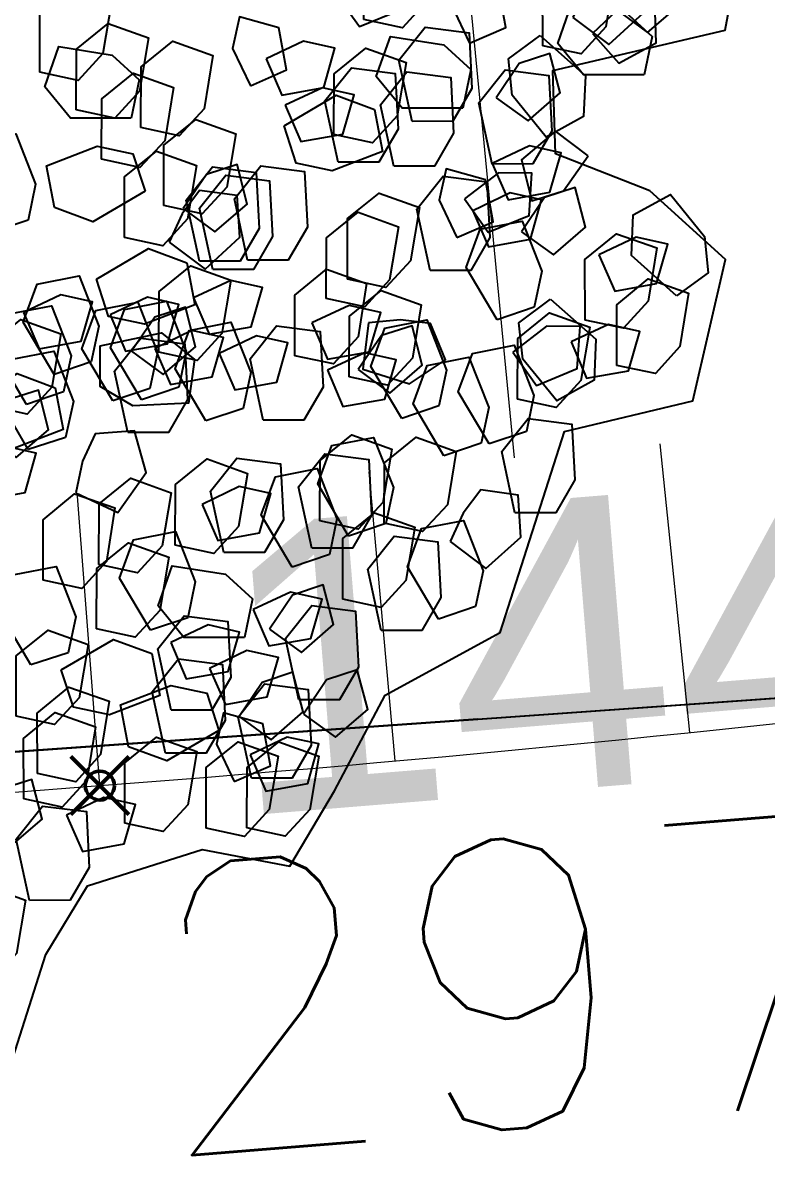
# Model space of a CAD drawing. Header units: metres. Extents: x 1851758 to 1852050, y 5187822 to 5188223.
# Drawn here: x 1851969.814 to 1851970.583, y 5187885.261 to 5187886.453 of the extents above; entities that cross this region are included whole.
import ezdxf
from ezdxf.enums import TextEntityAlignment as Align

# ---------------------------------------------------------------- set-up
doc = ezdxf.new("R2010")
doc.units = ezdxf.units.M
doc.header["$LTSCALE"] = 2.5
doc.header["$PDMODE"] = 35
doc.header["$PDSIZE"] = 0.03
doc.linetypes.add('L5', pattern=[1.15, 0.8, -0.175, 0, -0.175])
doc.layers.get('0').update_dxf_attribs({"linetype": 'CONTINUOUS', "lineweight": 30})
doc.layers.add('N', color=1, linetype='CONTINUOUS', plot=False)
doc.layers.add('PRO_PAR_CONT_DA', color=40, linetype='CONTINUOUS', plot=False)
for name, color, linetype, lineweight in [('PAR', 11, 'L5', 30), ('PRO_DEMOL_P', 7, 'CONTINUOUS', 50), ('PRO_DEMOL_TAL', 34, 'CONTINUOUS', 20), ('PRO_DEMOL_TAL_HAC', 32, 'CONTINUOUS', 15), ('PRO_PAR_SURF', 157, 'CONTINUOUS', 20), ('Z', 7, 'CONTINUOUS', 9)]:
    doc.layers.add(name, color=color, linetype=linetype, lineweight=lineweight)
doc.layers.add('PRO_VOI_VEG', color=81, linetype='CONTINUOUS')
doc.styles.add('SIMPLEX', font='SIMPLEX.SHX', dxfattribs={"oblique": 27})
doc.styles.get("Standard").update_dxf_attribs({"font": 'arial.ttf'})

# ---------------------------------------------------------------- blocks, each defined once
blk = doc.blocks.new('TCPOINT')
blk.add_point((0, 0))
at = {"layer": 'N'}
blk.add_attdef('MAT', (0.2, 0.2), '', height=0.34, dxfattribs=at)
at = {"layer": 'Z', "style": 'SIMPLEX'}
blk.add_attdef('ALT', (0.2, -0.54), '', height=0.34, dxfattribs=at)
blk = doc.blocks.new('arbuste fleurs blanches')
at = {"layer": 'PRO_VOI_VEG', "color": 66}
blk.add_lwpolyline([(-2.1508, -1.1008), (-2.0363, -1.2123), (-1.9779, -1.2264), (-1.8647, -1.3138), (-1.6081, -1.3189), (-1.4477, -1.3611), (-1.3076, -1.5669), (-1.289, -1.7508), (-1.1135, -1.7947), (-0.894, -1.8385), (-0.7021, -2.0296), (-0.2656, -2.0387), (-0.1296, -2.2747), (0.1703, -2.2565), (0.2612, -2.0659), (0.2791, -1.8569), (0.4424, -1.8024), (0.6242, -2.1204), (0.7967, -2.1022)], dxfattribs=at)
at = {"layer": 'PRO_VOI_VEG', "color": 67}
for points in [[(-0.2102, -0.7843), (-0.1252, -0.6924), (-0.041, -0.6976), (0.0001, -0.7757), (-0.0879, -0.8444), (-0.1633, -0.8507)], [(-0.565, -0.8338), (-0.4737, -0.9193), (-0.4794, -1.0035), (-0.5577, -1.0441), (-0.6259, -0.9556), (-0.6317, -0.8802)], [(-0.6824, -0.8742), (-0.7449, -0.9268), (-0.7049, -1.0053), (-0.6204, -1.0042), (-0.6253, -0.9376)], [(-0.5295, -0.956), (-0.4445, -0.8641), (-0.3603, -0.8693), (-0.3192, -0.9474), (-0.4072, -1.0161), (-0.4826, -1.0224)], [(-0.4538, -0.9932), (-0.3688, -0.9013), (-0.2847, -0.9065), (-0.2436, -0.9845), (-0.3316, -1.0533), (-0.407, -1.0596)], [(-0.2399, -1.0208), (-0.1485, -1.1064), (-0.1543, -1.1905), (-0.2326, -1.2311), (-0.3008, -1.1426), (-0.3066, -1.0672)], [(-0.4718, -1.1252), (-0.3868, -1.0333), (-0.3027, -1.0385), (-0.2616, -1.1165), (-0.3496, -1.1853), (-0.425, -1.1916)], [(-0.8682, -1.0932), (-0.7483, -1.0572), (-0.6784, -1.1045), (-0.6826, -1.1926), (-0.7934, -1.2071), (-0.8615, -1.1742)], [(-0.4526, -1.1816), (-0.3676, -1.0897), (-0.2835, -1.0949), (-0.2424, -1.1729), (-0.3304, -1.2417), (-0.4058, -1.248)], [(-0.1237, -1.1436), (-0.1558, -1.2306), (-0.0725, -1.2806), (0.0087, -1.2506), (-0.0034, -1.1732), (-0.0599, -1.1521)], [(-1.313, -1.1835), (-1.1931, -1.1475), (-1.1232, -1.1948), (-1.1275, -1.2829), (-1.2382, -1.2974), (-1.3063, -1.2645)], [(-1.2546, -1.1956), (-1.1347, -1.1596), (-1.0649, -1.2069), (-1.0691, -1.295), (-1.1798, -1.3095), (-1.248, -1.2766)], [(-0.3428, -1.1773), (-0.4053, -1.2299), (-0.3653, -1.3084), (-0.2808, -1.3072), (-0.2857, -1.2407)], [(-0.4564, -1.3218), (-0.3714, -1.2299), (-0.2873, -1.2351), (-0.2462, -1.3131), (-0.3342, -1.3819), (-0.4096, -1.3882)], [(0.2965, -1.2277), (0.234, -1.2803), (0.2739, -1.3588), (0.3585, -1.3576), (0.3536, -1.2911)], [(-0.904, -1.3353), (-0.819, -1.2434), (-0.7348, -1.2486), (-0.6937, -1.3267), (-0.7818, -1.3954), (-0.8571, -1.4017)], [(-1.32, -1.2782), (-1.3824, -1.3308), (-1.3425, -1.4093), (-1.2579, -1.4081), (-1.2629, -1.3415)], [(-0.3152, -1.3082), (-0.3777, -1.3608), (-0.3378, -1.4393), (-0.2532, -1.4381), (-0.2581, -1.3716)], [(-1.062, -1.5301), (-1.1534, -1.4445), (-1.1476, -1.3604), (-1.0693, -1.3197), (-1.0011, -1.4082), (-0.9953, -1.4837)], [(-0.624, -1.3631), (-0.6864, -1.4157), (-0.6465, -1.4942), (-0.5619, -1.493), (-0.5668, -1.4264)], [(-0.2746, -1.4597), (-0.1547, -1.4237), (-0.0849, -1.471), (-0.0891, -1.5591), (-0.1998, -1.5736), (-0.268, -1.5407)], [(-0.9445, -1.4749), (-1.007, -1.5275), (-0.967, -1.606), (-0.8824, -1.6049), (-0.8874, -1.5383)], [(-0.6951, -1.5788), (-0.6101, -1.4869), (-0.5259, -1.4922), (-0.4848, -1.5702), (-0.5729, -1.6389), (-0.6483, -1.6452)], [(-1.0227, -1.5618), (-1.0498, -1.6388), (-0.9755, -1.6862), (-0.9033, -1.6422), (-0.9413, -1.5873)], [(-0.8318, -1.5705), (-0.8588, -1.6475), (-0.7846, -1.6949), (-0.7123, -1.6509), (-0.7504, -1.5961)], [(-0.6003, -1.6724), (-0.5153, -1.5805), (-0.4311, -1.5857), (-0.39, -1.6638), (-0.478, -1.7325), (-0.5534, -1.7388)], [(-1.092, -1.6062), (-1.1544, -1.6588), (-1.1145, -1.7373), (-1.0299, -1.7361), (-1.0349, -1.6695)], [(-0.3362, -1.7084), (-0.2512, -1.6164), (-0.167, -1.6217), (-0.1259, -1.6997), (-0.214, -1.7684), (-0.2893, -1.7747)], [(-0.9797, -1.6881), (-1.0068, -1.7651), (-0.9325, -1.8125), (-0.8603, -1.7685), (-0.8983, -1.7136)], [(0.3553, -1.7063), (0.3282, -1.7833), (0.4025, -1.8307), (0.4747, -1.7867), (0.4366, -1.7318)], [(-0.385, -1.8141), (-0.3, -1.7222), (-0.2158, -1.7274), (-0.1747, -1.8054), (-0.2628, -1.8742), (-0.3381, -1.8805)], [(0.1175, -1.7267), (0.0551, -1.7793), (0.095, -1.8578), (0.1796, -1.8566), (0.1747, -1.7901)], [(0.2223, -1.7375), (0.1598, -1.7901), (0.1998, -1.8686), (0.2844, -1.8675), (0.2794, -1.8009)], [(0.4859, -1.7682), (0.6058, -1.7321), (0.6756, -1.7794), (0.6714, -1.8675), (0.5607, -1.882), (0.4925, -1.8491)], [(-0.084, -1.8391), (0.001, -1.7472), (0.0851, -1.7524), (0.1262, -1.8305), (0.0382, -1.8992), (-0.0372, -1.9055)], [(-0.7119, -1.8993), (-0.6269, -1.8073), (-0.5427, -1.8126), (-0.5016, -1.8906), (-0.5897, -1.9593), (-0.6651, -1.9656)], [(-0.335, -1.8968), (-0.25, -1.8048), (-0.1658, -1.8101), (-0.1247, -1.8881), (-0.2127, -1.9568), (-0.2881, -1.9631)], [(0.5592, -1.811), (0.5271, -1.898), (0.6104, -1.9481), (0.6916, -1.9181), (0.6795, -1.8407), (0.623, -1.8196)], [(0.1045, -1.8356), (0.0774, -1.9126), (0.1517, -1.96), (0.2239, -1.916), (0.1859, -1.8611)], [(-0.0331, -2.0139), (0.0868, -1.9779), (0.1567, -2.0251), (0.1525, -2.1132), (0.0417, -2.1277), (-0.0264, -2.0949)], [(0.1043, -2.0028), (0.0418, -2.0554), (0.0817, -2.1339), (0.1663, -2.1327), (0.1614, -2.0661)], [(-0.1038, -2.1036), (0.0161, -2.0676), (0.0859, -2.1148), (0.0817, -2.2029), (-0.029, -2.2174), (-0.0972, -2.1846)]]:
    blk.add_lwpolyline(points, close=True, dxfattribs=at)
at = {"layer": 'PRO_VOI_VEG', "color": 9}
for points in [[(0.1367, -0.7865), (0.2568, -0.7513), (0.3263, -0.799), (0.3215, -0.8871), (0.2107, -0.9009), (0.1428, -0.8676)], [(-0.5543, -0.8823), (-0.4342, -0.8471), (-0.3646, -0.8948), (-0.3694, -0.9829), (-0.4803, -0.9966), (-0.5482, -0.9633)], [(-0.3489, -0.8962), (-0.4117, -0.9484), (-0.3723, -1.0272), (-0.2877, -1.0265), (-0.2922, -0.9599)], [(0.0006, -0.9604), (0.1207, -0.9252), (0.1902, -0.9729), (0.1855, -1.061), (0.0746, -1.0747), (0.0067, -1.0414)], [(0.0868, -1.0196), (0.2069, -0.9843), (0.2764, -1.032), (0.2717, -1.1201), (0.1608, -1.1339), (0.0929, -1.1006)], [(-0.1409, -1.052), (-0.0208, -1.0167), (0.0487, -1.0644), (0.044, -1.1525), (-0.0669, -1.1663), (-0.1348, -1.133)], [(-0.3698, -1.0679), (-0.308, -1.1819), (-0.3413, -1.2627), (-0.4315, -1.2769), (-0.4695, -1.1676), (-0.4505, -1.0916)], [(-1.1537, -1.1196), (-1.0335, -1.0843), (-0.964, -1.132), (-0.9688, -1.2201), (-1.0796, -1.2339), (-1.1475, -1.2006)], [(-0.0547, -1.1111), (0.0654, -1.0759), (0.1349, -1.1236), (0.1302, -1.2117), (0.0193, -1.2254), (-0.0486, -1.1921)], [(-1.6974, -1.1461), (-1.5772, -1.1108), (-1.5077, -1.1586), (-1.5125, -1.2466), (-1.6233, -1.2604), (-1.6912, -1.2271)], [(-0.804, -1.1944), (-0.6838, -1.1592), (-0.6143, -1.2069), (-0.6191, -1.295), (-0.7299, -1.3088), (-0.7979, -1.2755)], [(-0.3477, -1.1877), (-0.2276, -1.1525), (-0.158, -1.2002), (-0.1628, -1.2882), (-0.2737, -1.302), (-0.3416, -1.2687)], [(-0.933, -1.2277), (-0.8129, -1.1925), (-0.7433, -1.2402), (-0.7481, -1.3283), (-0.859, -1.3421), (-0.9269, -1.3088)], [(-0.22, -1.2247), (-0.2828, -1.2769), (-0.2434, -1.3557), (-0.1588, -1.355), (-0.1633, -1.2884)], [(-0.7207, -1.3342), (-0.6006, -1.299), (-0.531, -1.3467), (-0.5358, -1.4348), (-0.6467, -1.4486), (-0.7146, -1.4153)], [(0.2159, -1.2929), (0.1531, -1.3451), (0.1926, -1.4239), (0.2771, -1.4232), (0.2726, -1.3566)], [(-1.3017, -1.398), (-1.1815, -1.3628), (-1.112, -1.4105), (-1.1168, -1.4986), (-1.2276, -1.5123), (-1.2955, -1.479)], [(0.1868, -1.4065), (0.3069, -1.3713), (0.3765, -1.419), (0.3717, -1.5071), (0.2608, -1.5209), (0.1929, -1.4876)], [(0.4324, -1.3982), (0.5525, -1.3629), (0.6221, -1.4106), (0.6173, -1.4987), (0.5064, -1.5125), (0.4385, -1.4792)], [(-0.1429, -1.488), (-0.0227, -1.4528), (0.0468, -1.5005), (0.042, -1.5886), (-0.0688, -1.6024), (-0.1368, -1.5691)], [(-0.1996, -1.4739), (-0.2624, -1.5261), (-0.223, -1.6048), (-0.1384, -1.6042), (-0.1429, -1.5376)], [(-0.0921, -1.5186), (0.028, -1.4833), (0.0975, -1.531), (0.0927, -1.6191), (-0.0181, -1.6329), (-0.086, -1.5996)], [(-0.8024, -1.5267), (-0.8652, -1.5789), (-0.8257, -1.6577), (-0.7412, -1.6571), (-0.7457, -1.5905)], [(-1.263, -1.5621), (-1.1429, -1.5268), (-1.0733, -1.5745), (-1.0781, -1.6626), (-1.189, -1.6764), (-1.2569, -1.6431)], [(-0.2844, -1.5796), (-0.1642, -1.5444), (-0.0947, -1.5921), (-0.0995, -1.6801), (-0.2103, -1.6939), (-0.2783, -1.6606)], [(-0.5874, -1.6064), (-0.4673, -1.5711), (-0.3977, -1.6188), (-0.4025, -1.7069), (-0.5134, -1.7207), (-0.5813, -1.6874)], [(-1.2387, -1.6427), (-1.1186, -1.6074), (-1.0491, -1.6551), (-1.0538, -1.7432), (-1.1647, -1.757), (-1.2326, -1.7237)], [(-0.7289, -1.6979), (-0.6088, -1.6627), (-0.5392, -1.7104), (-0.544, -1.7985), (-0.6549, -1.8122), (-0.7228, -1.7789)], [(-0.5541, -1.7353), (-0.4339, -1.7001), (-0.3644, -1.7478), (-0.3692, -1.8359), (-0.48, -1.8497), (-0.548, -1.8164)], [(-0.2293, -1.9267), (-0.1092, -1.8915), (-0.0397, -1.9392), (-0.0444, -2.0273), (-0.1553, -2.041), (-0.2232, -2.0077)], [(-0.0845, -1.9988), (-0.1473, -2.051), (-0.1079, -2.1297), (-0.0233, -2.1291), (-0.0278, -2.0625)]]:
    blk.add_lwpolyline(points, close=True, dxfattribs=at)
at = {"layer": 'PRO_VOI_VEG'}
for points in [[(0.0994, -0.9948), (0.0634, -0.8749), (0.1106, -0.805), (0.1987, -0.8093), (0.2132, -0.92), (0.1803, -0.9881)], [(-0.613, -0.8903), (-0.6405, -0.9672), (-0.5666, -1.015), (-0.494, -0.9715), (-0.5318, -0.9164)], [(-0.6181, -0.9866), (-0.5326, -0.8953), (-0.4484, -0.901), (-0.4078, -0.9793), (-0.4963, -1.0475), (-0.5717, -1.0533)], [(-1.0434, -1.1183), (-0.9578, -1.027), (-0.8737, -1.0327), (-0.8331, -1.111), (-0.9216, -1.1792), (-0.997, -1.185)], [(-0.3027, -1.0692), (-0.3654, -1.1214), (-0.326, -1.2002), (-0.2414, -1.1995), (-0.2459, -1.1329)], [(-1.3884, -1.1069), (-1.4159, -1.1838), (-1.342, -1.2316), (-1.2694, -1.1881), (-1.3071, -1.133)], [(-0.3622, -1.1329), (-0.3897, -1.2098), (-0.3158, -1.2576), (-0.2432, -1.2141), (-0.281, -1.159)], [(-0.0492, -1.1512), (-0.0767, -1.2281), (-0.0027, -1.2759), (0.0698, -1.2324), (0.0321, -1.1773)], [(0.2341, -1.2121), (0.2867, -1.2745), (0.3653, -1.2346), (0.3641, -1.15), (0.2975, -1.155)], [(-0.8626, -1.5257), (-0.8986, -1.4058), (-0.8513, -1.336), (-0.7632, -1.3402), (-0.7487, -1.4509), (-0.7816, -1.5191)], [(-0.9162, -1.3825), (-0.9789, -1.4347), (-0.9395, -1.5134), (-0.8549, -1.5128), (-0.8594, -1.4462)], [(0.3151, -1.6461), (0.2791, -1.5262), (0.3263, -1.4563), (0.4144, -1.4606), (0.4289, -1.5713), (0.3961, -1.6394)], [(-1.1543, -1.5906), (-1.1017, -1.653), (-1.0232, -1.6131), (-1.0244, -1.5285), (-1.0909, -1.5334)], [(-0.2843, -1.5326), (-0.347, -1.5848), (-0.3076, -1.6636), (-0.223, -1.663), (-0.2275, -1.5964)], [(0.4477, -1.6214), (0.5003, -1.6839), (0.5788, -1.6439), (0.5776, -1.5594), (0.511, -1.5643)], [(-0.265, -1.593), (-0.2926, -1.6699), (-0.2186, -1.7177), (-0.1461, -1.6742), (-0.1838, -1.6191)], [(0.0552, -1.7111), (0.1078, -1.7735), (0.1863, -1.7336), (0.1851, -1.649), (0.1186, -1.654)], [(0.4879, -1.9863), (0.4519, -1.8664), (0.4992, -1.7965), (0.5873, -1.8007), (0.6018, -1.9115), (0.5689, -1.9796)], [(-0.5512, -1.8768), (-0.5839, -1.9636), (-0.5009, -2.0142), (-0.4195, -1.9847), (-0.4311, -1.9072), (-0.4875, -1.8857)], [(0.6014, -1.8912), (0.5739, -1.9681), (0.6479, -2.0159), (0.7204, -1.9724), (0.6827, -1.9173)]]:
    blk.add_lwpolyline(points, close=True, dxfattribs=at)
at = {"layer": 'PRO_VOI_VEG', "color": 254}
for points in [[(-0.0373, -1.0657), (-0.1287, -0.9801), (-0.1229, -0.896), (-0.0446, -0.8554), (0.0236, -0.9439), (0.0294, -1.0193)], [(0.0838, -0.8812), (0.2039, -0.8459), (0.2735, -0.8936), (0.2687, -0.9817), (0.1578, -0.9955), (0.0899, -0.9622)], [(-0.6757, -1.1062), (-0.6894, -1.2013), (-0.5941, -1.2339), (-0.5184, -1.1859), (-0.5474, -1.1101), (-0.6092, -1.101)], [(-1.0351, -1.1818), (-0.9437, -1.2674), (-0.9495, -1.3515), (-1.0277, -1.3922), (-1.0959, -1.3037), (-1.1017, -1.2283)], [(0.1745, -1.3024), (0.2658, -1.388), (0.2601, -1.4721), (0.1818, -1.5127), (0.1136, -1.4242), (0.1078, -1.3488)], [(-0.1664, -1.586), (-0.261, -1.6024), (-0.2627, -1.703), (-0.1938, -1.7603), (-0.1306, -1.7093), (-0.141, -1.6477)], [(0.5045, -1.7572), (0.4513, -1.8705), (0.3695, -1.8909), (0.3067, -1.829), (0.3698, -1.7368), (0.4398, -1.708)], [(0.2944, -1.9228), (0.3236, -1.8435), (0.2474, -1.7933), (0.1719, -1.8377), (0.2105, -1.8951)], [(0.5394, -1.8598), (0.4962, -1.9291), (0.5584, -1.9915), (0.6385, -1.9643), (0.6133, -1.9024)], [(-0.0122, -1.9327), (-0.0647, -2.0463), (-0.1464, -2.0673), (-0.2096, -2.0057), (-0.147, -1.9132), (-0.0772, -1.8839)], [(0.0689, -2.1809), (0.1221, -2.0676), (0.2039, -2.0472), (0.2667, -2.1091), (0.2035, -2.2012), (0.1336, -2.23)]]:
    blk.add_lwpolyline(points, close=True, dxfattribs=at)
at = {"layer": 'PRO_VOI_VEG', "color": 77}
for points in [[(-0.5254, -1.1738), (-0.4118, -1.1113), (-0.3308, -1.1441), (-0.3159, -1.2342), (-0.425, -1.2729), (-0.5011, -1.2544)], [(-0.144, -1.2146), (-0.0304, -1.1521), (0.0506, -1.1848), (0.0654, -1.275), (-0.0436, -1.3137), (-0.1198, -1.2951)], [(-0.1133, -1.3096), (0.0004, -1.2471), (0.0814, -1.2798), (0.0962, -1.37), (-0.0128, -1.4087), (-0.089, -1.3901)], [(0.4674, -1.3269), (0.4155, -1.3937), (0.473, -1.4646), (0.5584, -1.4451), (0.539, -1.3787)], [(-1.0503, -1.4233), (-0.9367, -1.3608), (-0.8557, -1.3936), (-0.8409, -1.4837), (-0.9499, -1.5224), (-1.0261, -1.5039)], [(-0.4211, -1.4349), (-0.3075, -1.3725), (-0.2265, -1.4052), (-0.2117, -1.4953), (-0.3207, -1.534), (-0.3969, -1.5155)], [(0.1345, -1.4314), (0.2481, -1.3689), (0.3291, -1.4017), (0.3439, -1.4918), (0.2349, -1.5305), (0.1587, -1.512)], [(0.1592, -1.5438), (0.2728, -1.4814), (0.3538, -1.5141), (0.3686, -1.6043), (0.2596, -1.6429), (0.1835, -1.6244)], [(0.2587, -1.554), (0.3724, -1.4916), (0.4533, -1.5243), (0.4682, -1.6144), (0.3591, -1.6531), (0.283, -1.6346)], [(-0.6461, -1.6066), (-0.5325, -1.5441), (-0.4515, -1.5768), (-0.4366, -1.667), (-0.5457, -1.7057), (-0.6218, -1.6871)], [(-0.9544, -1.6702), (-0.8407, -1.6078), (-0.7598, -1.6405), (-0.7449, -1.7306), (-0.854, -1.7693), (-0.9301, -1.7508)], [(0.136, -1.7033), (0.0841, -1.7701), (0.1416, -1.841), (0.227, -1.8214), (0.2076, -1.7551)], [(-0.7684, -1.7925), (-0.6547, -1.73), (-0.5738, -1.7627), (-0.5589, -1.8529), (-0.668, -1.8916), (-0.7441, -1.8731)], [(-0.1393, -1.8893), (-0.1912, -1.9561), (-0.1337, -2.027), (-0.0483, -2.0074), (-0.0677, -1.9411)]]:
    blk.add_lwpolyline(points, close=True, dxfattribs=at)
at = {"layer": 'PRO_VOI_VEG', "color": 66}
for points in [[(-1.5105, -1.2547), (-1.3968, -1.1922), (-1.3159, -1.225), (-1.301, -1.3151), (-1.4101, -1.3538), (-1.4862, -1.3353)], [(-0.1523, -1.246), (-0.0387, -1.1835), (0.0423, -1.2163), (0.0571, -1.3064), (-0.0519, -1.3451), (-0.128, -1.3266)], [(-1.1389, -1.4375), (-1.0252, -1.375), (-0.9443, -1.4077), (-0.9294, -1.4979), (-1.0385, -1.5366), (-1.1146, -1.518)], [(-0.7067, -1.4347), (-0.5931, -1.3722), (-0.5121, -1.405), (-0.4973, -1.4951), (-0.6063, -1.5338), (-0.6825, -1.5153)], [(-1.1377, -1.6226), (-1.0241, -1.5601), (-0.9431, -1.5928), (-0.9282, -1.683), (-1.0373, -1.7217), (-1.1134, -1.7032)], [(-0.0261, -1.6772), (0.0876, -1.6147), (0.1685, -1.6475), (0.1834, -1.7376), (0.0743, -1.7763), (-0.0018, -1.7578)], [(0.2213, -1.7373), (0.3349, -1.6749), (0.4159, -1.7076), (0.4307, -1.7977), (0.3217, -1.8364), (0.2455, -1.8179)], [(-0.4563, -1.9885), (-0.3426, -1.926), (-0.2616, -1.9588), (-0.2468, -2.0489), (-0.3558, -2.0876), (-0.432, -2.0691)]]:
    blk.add_lwpolyline(points, close=True, dxfattribs=at)

msp = doc.modelspace()

# ---------------------------------------------------------------- linework, layer by layer
at = {"layer": 'PAR', "flags": 128}
msp.add_lwpolyline([(1851757.77, 5187868.487), (1851833.6918, 5187875.6402), (1851863.5824, 5187878.1707), (1851981.4866, 5187886.528), (1851987.4718, 5187886.9522), (1852004.3774, 5187888.6518), (1852028.9496, 5187890.8198)], dxfattribs=at)
at = {"layer": 'PRO_DEMOL_TAL', "flags": 128}
msp.add_lwpolyline([(1851945.1351, 5187883.7407), (1851953.8454, 5187884.431), (1851969.8934, 5187885.6652, 0.04826), (1851974.4121, 5187886.4558)], format="xyb", dxfattribs=at)
at = {"layer": 'PRO_DEMOL_TAL_HAC'}
for p, q in [((1851970.3223, 5187886.004), (1851970.2648, 5187886.6012)), ((1851970.5035, 5187885.72), (1851970.4729, 5187886.0185)), ((1851970.1987, 5187885.6907), (1851970.1718, 5187885.9895)), ((1851969.8934, 5187885.6652), (1851969.8704, 5187885.9643))]:
    msp.add_line(p, q, dxfattribs=at)
at = {"layer": 'PRO_PAR_CONT_DA', "flags": 128}
msp.add_lwpolyline([(1851863.5824, 5187878.1707), (1851981.4866, 5187886.528), (1851981.3715, 5187888.4018), (1851863.4796, 5187879.0507)], close=True, dxfattribs=at)
at = {"layer": 'PRO_PAR_SURF', "flags": 128}
for points in [[(1851977.7933, 5187946.6346), (1851981.4866, 5187886.528), (1851863.5824, 5187878.1707), (1851856.5917, 5187937.9836), (1851927.7207, 5187943.0606)], [(1851979.4592, 5187919.5236), (1851978.1813, 5187918.0657), (1851896.9596, 5187912.2309), (1851896.7804, 5187914.7245), (1851884.8113, 5187913.8647), (1851885.6711, 5187901.8955), (1851897.6403, 5187902.7554), (1851899.2249, 5187880.6971), (1851981.4866, 5187886.528)]]:
    msp.add_lwpolyline(points, close=True, dxfattribs=at)

# ---------------------------------------------------------------- block references
at = {"layer": 'PRO_DEMOL_P'}
ref = msp.add_blockref('TCPOINT', (1851969.8934, 5187885.6652, 297.98), dxfattribs=dict(at, rotation=301.9002445867005))
ref.add_attrib('MAT', '144', (1851970.0312, 5187885.6332, 297.98), dxfattribs={"layer": 'N', "height": 0.3, "rotation": 4.6408})
ref.add_attrib('ALT', '297.98', dxfattribs={"layer": 'Z', "height": 0.3, "rotation": 4.6408, "style": 'SIMPLEX'}).set_placement((1851969.9261, 5187885.5791, 297.98), align=Align.TOP_LEFT)
at = {"layer": 'PRO_VOI_VEG', "xscale": 0.5, "yscale": 0.5, "rotation": 73.42673142394756}
msp.add_blockref('arbuste fleurs blanches', (1851969.4348, 5187886.4494), dxfattribs=at)

doc.saveas('drawing.dxf')
